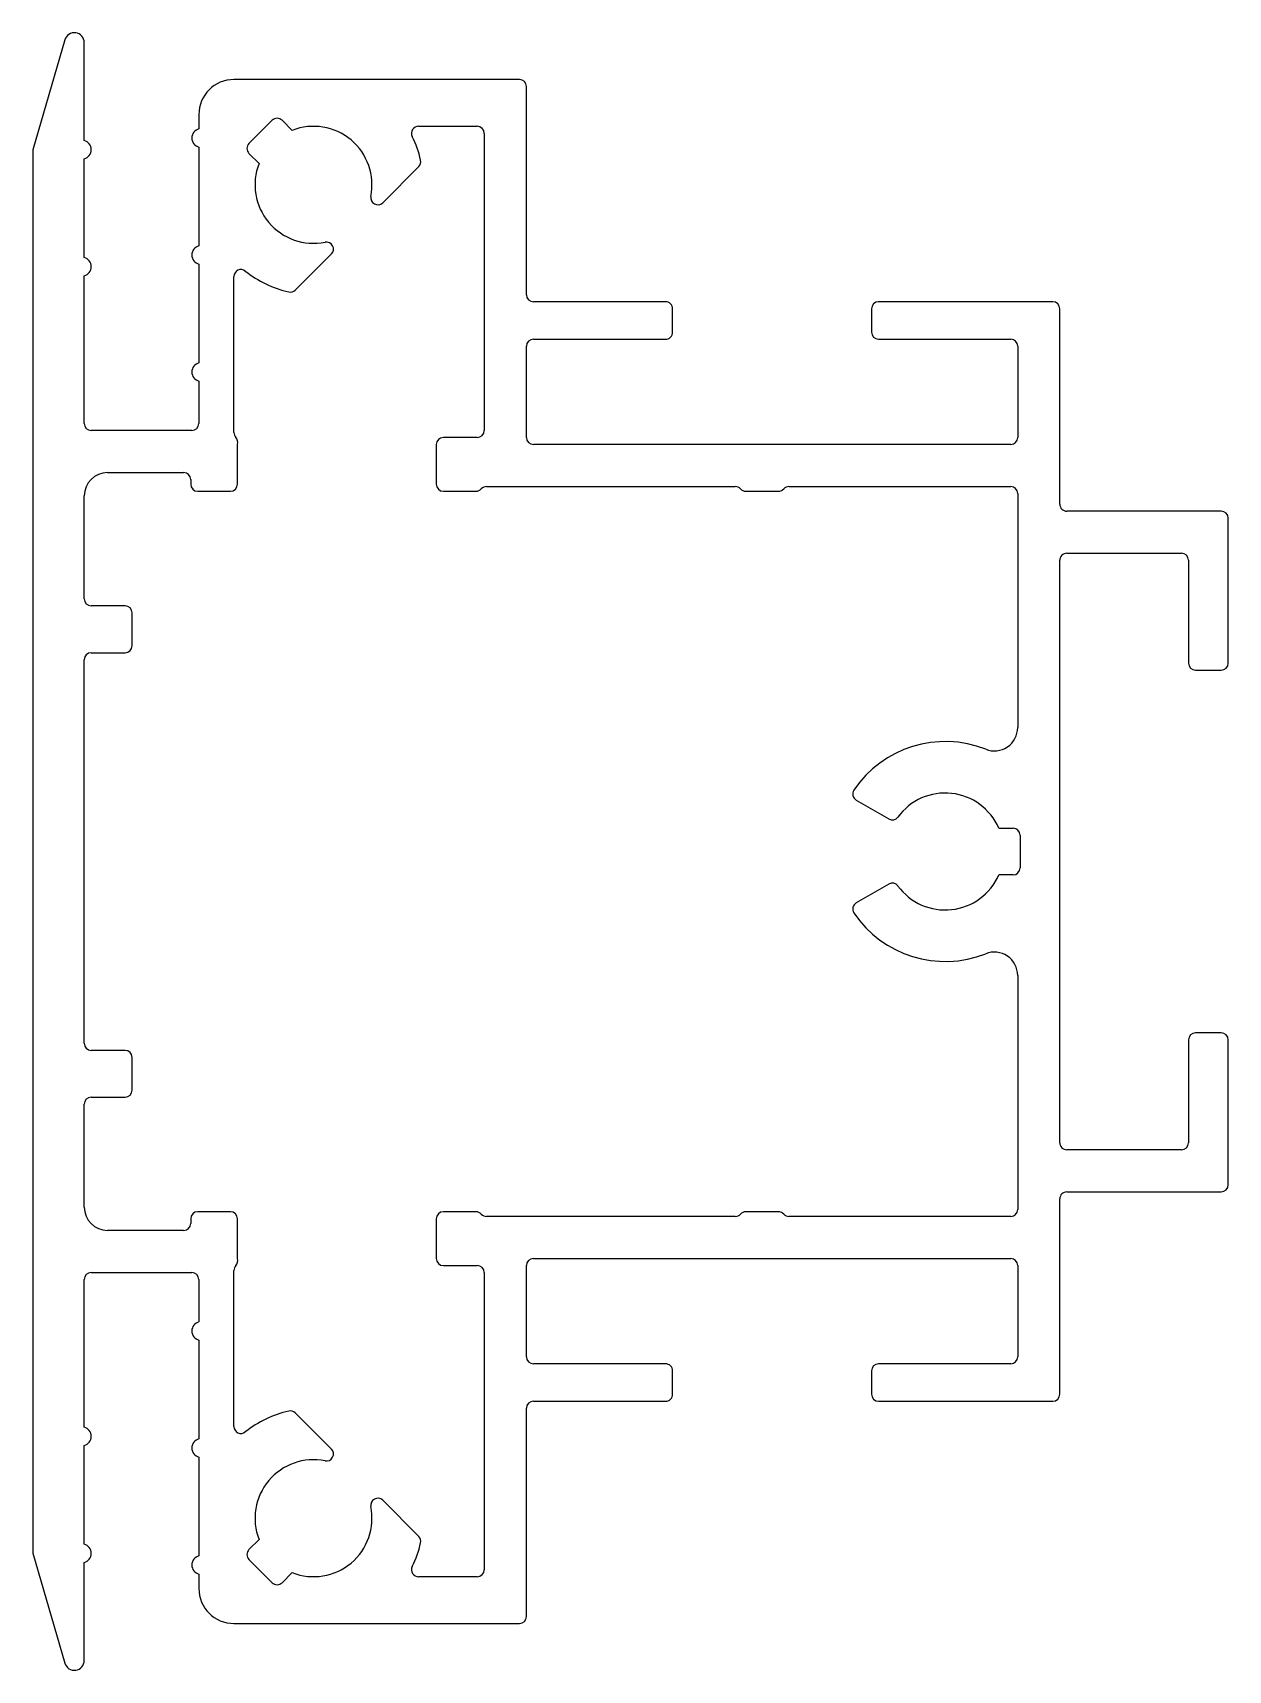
# Model space of a CAD drawing. Extents: x 2458.4 to 2509.5, y 1123.3 to 1193.3.
import ezdxf

# ---------------------------------------------------------------- set-up
doc = ezdxf.new("R2010")
doc.units = 0
doc.layers.get('0').update_dxf_attribs({"linetype": 'CONTINUOUS'})

msp = doc.modelspace()

# ---------------------------------------------------------------- linework, layer by layer
for p, q in [((2459.752, 1192.945), (2458.385, 1188.251)), ((2460.585, 1188.639), (2460.585, 1192.826)), ((2479.185, 1191.251), (2466.985, 1191.251)), ((2479.485, 1182.051), (2479.485, 1190.951)), ((2465.485, 1189.751), (2465.485, 1189.139)), ((2467.627, 1188.519), (2468.617, 1189.509)), ((2469.042, 1189.509), (2469.472, 1189.079)), ((2474.875, 1189.251), (2477.385, 1189.251)), ((2477.685, 1188.951), (2477.685, 1176.251)), ((2458.385, 1188.251), (2458.385, 1128.251)), ((2465.485, 1188.364), (2465.485, 1184.139)), ((2468.058, 1187.664), (2467.627, 1188.095)), ((2460.585, 1183.639), (2460.585, 1187.864)), ((2473.342, 1185.986), (2474.885, 1187.529)), ((2469.608, 1182.252), (2471.15, 1183.794)), ((2465.485, 1183.364), (2465.485, 1179.139)), ((2460.585, 1176.551), (2460.585, 1182.864)), ((2466.985, 1176.158), (2466.985, 1182.828)), ((2485.435, 1181.751), (2479.785, 1181.751)), ((2501.985, 1181.751), (2494.535, 1181.751)), ((2485.735, 1180.451), (2485.735, 1181.451)), ((2494.235, 1181.451), (2494.235, 1180.451)), ((2502.285, 1173.101), (2502.285, 1181.451)), ((2479.485, 1175.951), (2479.485, 1179.851)), ((2479.785, 1180.151), (2485.435, 1180.151)), ((2494.535, 1180.151), (2500.185, 1180.151)), ((2500.485, 1179.851), (2500.485, 1175.951)), ((2465.485, 1178.364), (2465.485, 1176.551)), ((2465.185, 1176.251), (2460.885, 1176.251)), ((2467.135, 1173.951), (2467.135, 1175.651)), ((2475.635, 1175.651), (2475.635, 1173.951)), ((2477.385, 1175.951), (2475.935, 1175.951)), ((2500.185, 1175.651), (2479.785, 1175.651)), ((2461.585, 1174.451), (2464.835, 1174.451)), ((2465.135, 1174.151), (2465.135, 1173.951)), ((2460.585, 1169.051), (2460.585, 1173.451)), ((2465.435, 1173.651), (2466.835, 1173.651)), ((2475.935, 1173.651), (2477.335, 1173.651)), ((2477.782, 1173.851), (2488.414, 1173.851)), ((2488.862, 1173.651), (2490.262, 1173.651)), ((2490.709, 1173.851), (2500.185, 1173.851)), ((2500.485, 1173.551), (2500.485, 1163.55)), ((2509.185, 1172.801), (2502.585, 1172.801)), ((2509.485, 1166.301), (2509.485, 1172.501)), ((2502.285, 1145.801), (2502.285, 1170.701)), ((2502.585, 1171.001), (2507.485, 1171.001)), ((2507.785, 1170.701), (2507.785, 1166.301)), ((2462.333, 1168.751), (2460.885, 1168.751)), ((2462.633, 1167.051), (2462.633, 1168.451)), ((2460.585, 1150.051), (2460.585, 1166.451)), ((2460.885, 1166.751), (2462.333, 1166.751)), ((2508.085, 1166.001), (2509.185, 1166.001)), ((2493.583, 1160.446), (2494.974, 1159.643)), ((2499.677, 1159.251), (2500.285, 1159.251)), ((2500.585, 1158.951), (2500.585, 1157.551)), ((2500.285, 1157.251), (2499.677, 1157.251)), ((2494.974, 1156.859), (2493.583, 1156.056)), ((2500.485, 1152.952), (2500.485, 1142.951)), ((2507.785, 1150.201), (2507.785, 1145.801)), ((2509.185, 1150.501), (2508.085, 1150.501)), ((2509.485, 1144.001), (2509.485, 1150.201)), ((2462.333, 1149.751), (2460.885, 1149.751)), ((2462.633, 1148.051), (2462.633, 1149.451)), ((2460.585, 1143.051), (2460.585, 1147.451)), ((2460.885, 1147.751), (2462.333, 1147.751)), ((2507.485, 1145.501), (2502.585, 1145.501)), ((2502.285, 1135.051), (2502.285, 1143.401)), ((2502.585, 1143.701), (2509.185, 1143.701)), ((2465.135, 1142.551), (2465.135, 1142.351)), ((2466.835, 1142.851), (2465.435, 1142.851)), ((2467.135, 1140.851), (2467.135, 1142.551)), ((2475.635, 1142.551), (2475.635, 1140.851)), ((2477.335, 1142.851), (2475.935, 1142.851)), ((2488.414, 1142.651), (2477.782, 1142.651)), ((2490.262, 1142.851), (2488.862, 1142.851)), ((2500.185, 1142.651), (2490.709, 1142.651)), ((2464.835, 1142.051), (2461.585, 1142.051)), ((2466.985, 1133.674), (2466.985, 1140.345)), ((2475.935, 1140.551), (2477.385, 1140.551)), ((2479.485, 1136.651), (2479.485, 1140.551)), ((2479.785, 1140.851), (2500.185, 1140.851)), ((2500.485, 1140.551), (2500.485, 1136.651)), ((2460.585, 1133.639), (2460.585, 1139.951)), ((2460.885, 1140.251), (2465.185, 1140.251)), ((2465.485, 1139.951), (2465.485, 1138.139)), ((2477.685, 1140.251), (2477.685, 1127.551)), ((2465.485, 1137.364), (2465.485, 1133.139)), ((2485.435, 1136.351), (2479.785, 1136.351)), ((2500.185, 1136.351), (2494.535, 1136.351)), ((2485.735, 1135.051), (2485.735, 1136.051)), ((2494.235, 1136.051), (2494.235, 1135.051)), ((2479.785, 1134.751), (2485.435, 1134.751)), ((2494.535, 1134.751), (2501.985, 1134.751)), ((2471.15, 1132.708), (2469.608, 1134.251)), ((2479.485, 1125.551), (2479.485, 1134.451)), ((2460.585, 1128.639), (2460.585, 1132.864)), ((2465.485, 1132.364), (2465.485, 1128.139)), ((2474.885, 1128.974), (2473.342, 1130.516)), ((2467.627, 1128.408), (2468.058, 1128.838)), ((2458.385, 1128.251), (2459.752, 1123.558)), ((2460.585, 1123.676), (2460.585, 1127.864)), ((2468.617, 1126.994), (2467.627, 1127.984)), ((2465.485, 1127.364), (2465.485, 1126.751)), ((2469.472, 1127.424), (2469.042, 1126.994)), ((2477.385, 1127.251), (2474.875, 1127.251)), ((2466.985, 1125.251), (2479.185, 1125.251))]:
    msp.add_line(p, q)
for centre, radius, start, end in [((2460.16, 1192.826), 0.425, 0.00404, 163.75642), ((2466.985, 1189.751), 1.5, 90.00415, 180.0004), ((2479.185, 1190.951), 0.3, 359.99049, 89.98674), ((2468.829, 1189.297), 0.3, 44.98366, 135.01634), ((2460.485, 1188.251), 0.4, 284.47026, 75.52974), ((2465.585, 1188.751), 0.4, 104.47026, 255.52974), ((2470.385, 1186.751), 2.5, 348.61159, 111.42322), ((2474.875, 1188.951), 0.3, 90.01089, 206.11185), ((2470.385, 1186.751), 4.7, 12.99693, 26.10388), ((2477.385, 1188.951), 0.3, 359.99049, 89.98674), ((2467.84, 1188.307), 0.3, 134.99976, 225.00024), ((2470.385, 1186.751), 2.5, 158.57753, 281.38546), ((2474.672, 1187.741), 0.3, 315.01013, 12.99636), ((2473.13, 1186.198), 0.3, 168.58413, 315.03752), ((2465.585, 1183.751), 0.4, 104.47026, 255.52974), ((2470.938, 1184.006), 0.3, 315.00959, 101.35768), ((2460.485, 1183.251), 0.4, 284.47026, 75.52974), ((2467.285, 1182.828), 0.3, 51.6662, 180.00141), ((2470.385, 1186.751), 4.7, 231.68387, 257.00307), ((2469.396, 1182.464), 0.3, 257.00364, 314.98852), ((2479.785, 1182.051), 0.3, 179.99049, 269.98674), ((2485.435, 1181.451), 0.3, 0.01325, 90.03228), ((2494.535, 1181.451), 0.3, 90.01326, 179.98674), ((2501.985, 1181.451), 0.3, 0.01326, 89.98674), ((2485.435, 1180.451), 0.3, 269.96772, 0.00952), ((2494.535, 1180.451), 0.3, 179.99049, 269.98674), ((2479.785, 1179.851), 0.3, 90.01326, 179.98674), ((2500.185, 1179.851), 0.3, 0.01326, 89.98674), ((2465.585, 1178.751), 0.4, 104.47026, 255.52974), ((2460.885, 1176.551), 0.3, 180.01326, 269.98674), ((2465.185, 1176.551), 0.3, 270.01326, 359.98674), ((2467.285, 1176.158), 0.3, 180.01738, 223.53965), ((2477.385, 1176.251), 0.3, 270.01326, 0.00951), ((2466.85, 1175.745), 0.3, 341.84642, 43.49432), ((2475.935, 1175.651), 0.3, 90.01326, 179.98674), ((2479.785, 1175.951), 0.3, 180.01326, 269.98674), ((2500.185, 1175.951), 0.3, 270.01326, 359.98674), ((2461.585, 1173.451), 1, 90.00415, 179.99585), ((2464.835, 1174.151), 0.3, 0.01326, 89.98674), ((2465.435, 1173.951), 0.3, 179.99049, 269.98674), ((2466.835, 1173.951), 0.3, 270.01326, 0.00951), ((2475.935, 1173.951), 0.3, 179.99049, 269.98674), ((2477.335, 1173.951), 0.3, 269.99219, 318.20193), ((2477.782, 1173.551), 0.3, 90.00208, 138.18594), ((2488.414, 1173.551), 0.3, 41.81406, 89.9933), ((2488.862, 1173.951), 0.3, 221.79807, 270.01242), ((2490.261, 1173.951), 0.3, 270.02759, 318.20194), ((2490.709, 1173.551), 0.3, 90.01223, 138.18594), ((2500.185, 1173.551), 0.3, 0.01326, 89.98674), ((2502.585, 1173.101), 0.3, 179.99048, 270.03228), ((2509.185, 1172.501), 0.3, 0.01326, 89.98674), ((2502.585, 1170.701), 0.3, 89.96772, 180.00952), ((2507.485, 1170.701), 0.3, 359.99049, 89.98674), ((2460.885, 1169.051), 0.3, 179.99049, 269.98674), ((2462.333, 1168.451), 0.3, 0.01326, 89.98674), ((2462.333, 1167.051), 0.3, 270.01326, 0.00951), ((2460.885, 1166.451), 0.3, 90.01326, 180.00951), ((2508.085, 1166.301), 0.3, 180.01326, 269.98674), ((2509.185, 1166.301), 0.3, 270.01326, 359.98674), ((2499.485, 1163.55), 1, 248.3889, 0.00046), ((2497.385, 1158.251), 4.7, 68.38173, 146.09044), ((2493.733, 1160.706), 0.3, 146.09624, 240.00185), ((2497.385, 1158.251), 2.5, 23.57486, 143.85163), ((2495.124, 1159.903), 0.3, 240.00219, 323.85607), ((2500.285, 1158.951), 0.3, 0.01326, 89.98674), ((2497.385, 1158.251), 2.5, 216.14749, 336.42392), ((2500.285, 1157.551), 0.3, 270.01326, 0.00951), ((2495.124, 1156.6), 0.3, 36.15732, 120.00683), ((2493.733, 1155.797), 0.3, 119.99402, 213.91018), ((2497.385, 1158.251), 4.7, 213.90956, 291.61827), ((2499.485, 1152.952), 1, 0.00176, 111.6111), ((2508.085, 1150.201), 0.3, 90.01326, 179.98674), ((2509.185, 1150.201), 0.3, 0.01326, 89.98674), ((2460.885, 1150.051), 0.3, 180.01326, 269.98674), ((2462.333, 1149.451), 0.3, 359.99049, 89.98674), ((2462.333, 1148.051), 0.3, 270.01326, 0.00951), ((2460.885, 1147.451), 0.3, 90.01326, 179.98674), ((2502.585, 1145.801), 0.3, 179.99048, 270.03228), ((2507.485, 1145.801), 0.3, 270.01326, 0.00951), ((2509.185, 1144.001), 0.3, 270.01326, 359.98674), ((2502.585, 1143.401), 0.3, 89.96772, 180.00952), ((2461.585, 1143.051), 1, 179.99732, 269.99585), ((2465.435, 1142.551), 0.3, 90.01326, 179.98674), ((2466.835, 1142.551), 0.3, 0.01326, 89.98674), ((2475.935, 1142.551), 0.3, 90.01326, 179.98674), ((2477.335, 1142.551), 0.3, 41.81869, 90.02156), ((2477.782, 1142.951), 0.3, 221.82397, 270.00453), ((2488.414, 1142.951), 0.3, 270.00009, 318.17603), ((2488.861, 1142.551), 0.3, 89.97383, 138.18131), ((2490.262, 1142.551), 0.3, 41.8187, 89.98617), ((2490.709, 1142.951), 0.3, 221.82397, 269.99439), ((2500.185, 1142.951), 0.3, 270.01326, 359.98674), ((2464.835, 1142.351), 0.3, 270.01326, 0.00951), ((2467.285, 1140.345), 0.3, 136.46034, 179.97523), ((2466.85, 1140.758), 0.3, 316.50307, 18.15936), ((2475.935, 1140.851), 0.3, 179.99049, 269.98674), ((2477.385, 1140.251), 0.3, 0.01326, 89.98674), ((2479.785, 1140.551), 0.3, 90.01326, 180.00951), ((2500.185, 1140.551), 0.3, 359.99049, 89.98674), ((2460.885, 1139.951), 0.3, 90.01326, 180.00951), ((2465.185, 1139.951), 0.3, 359.99049, 89.98674), ((2465.585, 1137.751), 0.4, 104.47026, 255.52974), ((2479.785, 1136.651), 0.3, 179.99049, 269.98674), ((2485.435, 1136.051), 0.3, 0.01325, 90.03228), ((2494.535, 1136.051), 0.3, 90.01326, 179.98674), ((2500.185, 1136.651), 0.3, 270.01326, 0.00951), ((2479.785, 1134.451), 0.3, 90.01326, 180.00951), ((2485.435, 1135.051), 0.3, 269.96772, 359.98675), ((2494.535, 1135.051), 0.3, 180.01326, 269.98674), ((2501.985, 1135.051), 0.3, 270.01326, 359.98674), ((2470.385, 1129.751), 4.7, 102.99693, 128.31613), ((2469.395, 1134.039), 0.3, 44.9938, 102.98354), ((2460.485, 1133.251), 0.4, 284.47026, 75.52974), ((2467.285, 1133.674), 0.3, 179.9912, 308.3338), ((2465.585, 1132.751), 0.4, 104.47026, 255.52974), ((2470.938, 1132.496), 0.3, 258.63289, 45.00348), ((2470.385, 1129.751), 2.5, 78.61493, 201.42144), ((2473.13, 1130.304), 0.3, 44.9599, 191.42524), ((2470.385, 1129.751), 2.5, 248.57683, 11.3876), ((2460.485, 1128.251), 0.4, 284.50439, 75.49561), ((2467.84, 1128.196), 0.3, 134.99976, 225.00024), ((2470.385, 1129.751), 4.7, 333.89612, 347.00307), ((2474.672, 1128.762), 0.3, 346.99748, 44.99183), ((2465.585, 1127.751), 0.4, 104.47026, 255.52974), ((2474.875, 1127.551), 0.3, 153.89638, 269.98549), ((2477.385, 1127.551), 0.3, 270.01326, 0.00951), ((2466.985, 1126.751), 1.5, 179.9996, 269.99585), ((2468.829, 1127.206), 0.3, 224.98366, 315.01634), ((2479.185, 1125.551), 0.3, 270.01326, 359.98674), ((2460.16, 1123.676), 0.425, 196.24358, 359.99596)]:
    msp.add_arc(centre, radius, start, end)

doc.saveas('drawing.dxf')
